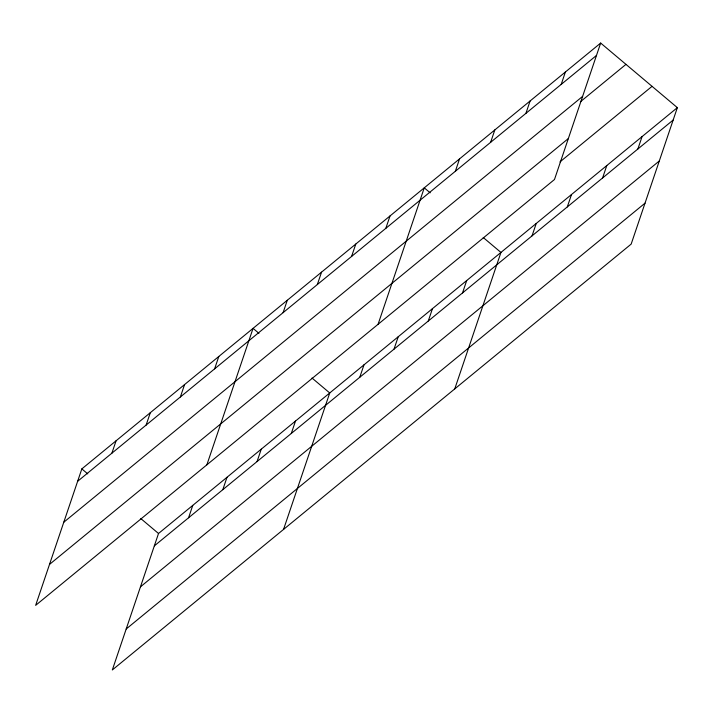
<?xml version="1.0" encoding="UTF-8"?>
<svg xmlns="http://www.w3.org/2000/svg" width="713" height="713" viewBox="0 0 713 713"><rect width="100%" height="100%" fill="white"/><g stroke="black" fill="none" stroke-linecap="round" stroke-linejoin="round"><path stroke-width="1.07" d="M600.667 43.056L81.835 468.896L35.65 605.355L554.482 179.507L600.667 43.056L677.35 107.645L631.165 244.104L112.333 669.944L158.518 533.493L677.35 107.645M111.888 453.183L116.076 440.794M146.129 425.073L150.318 412.684M180.371 396.972L184.569 384.583M214.613 368.862L218.811 356.473M188.571 517.781L192.76 505.392M206.868 464.823L253.053 328.372L258.953 333.345M222.812 489.671L227.01 477.282M283.097 312.651L287.294 300.262M257.054 461.569L261.252 449.181M317.338 284.549L321.536 272.161M291.296 433.459L295.494 421.071M351.589 256.439L355.778 244.051M283.551 529.42L329.736 392.97L312.018 378.042M385.831 228.338L390.02 215.95M359.78 377.248L363.978 364.86M378.077 324.29L424.262 187.84L430.171 192.813M394.022 349.147L398.219 336.75M455.349 171.272L459.546 158.883M428.272 321.037L432.461 308.649M490.633 142.315L494.822 129.926M462.514 292.936L466.703 280.539M525.909 113.358L530.107 100.97M454.76 388.888L500.945 252.438L483.236 237.518M561.193 84.401L565.382 72.013M532.032 235.869L536.229 223.481M567.316 206.913L571.505 194.524M602.592 177.956L606.79 165.568M637.877 148.999L642.065 136.602M77.646 481.284L596.469 55.445M63.787 522.228L582.619 96.38M580.364 101.799L625.969 64.366M49.509 564.411L568.341 138.563M559.972 161.904L652.047 86.335M154.329 545.882L673.152 120.042M140.47 586.826L659.302 160.978M126.192 629.009L645.024 203.16M81.835 468.896L87.744 473.869M140.809 518.574L158.518 533.493"/></g></svg>
